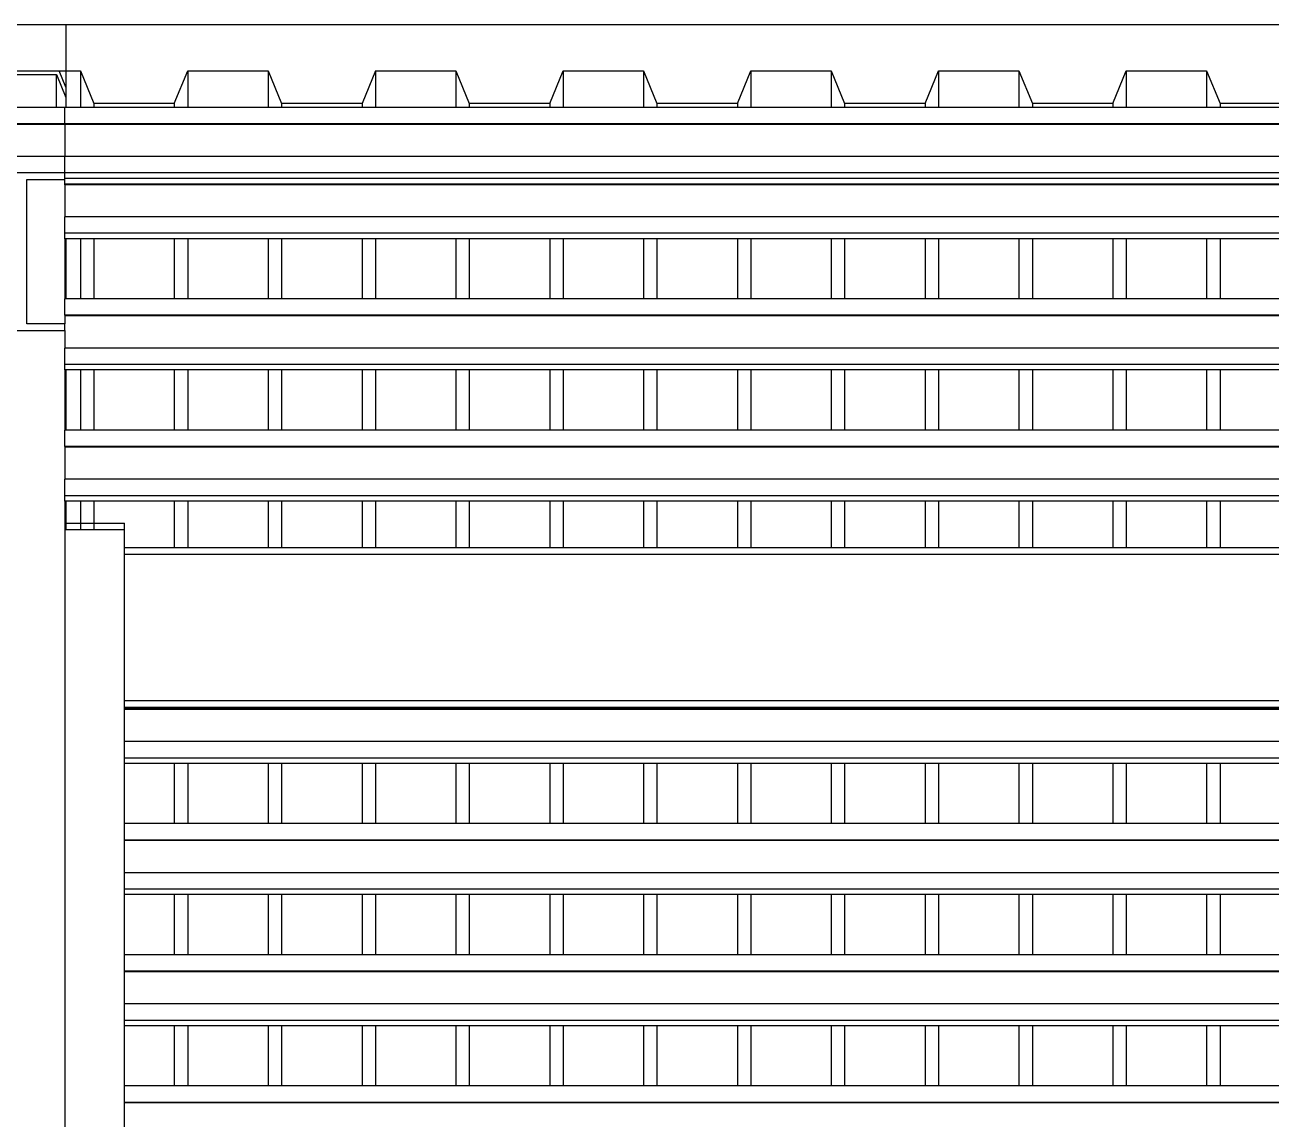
# Model space of a CAD drawing. Header units: metres. Extents: x -59 to 59, y -13 to 12.
# Drawn here: x 23.469 to 25.344, y 10.822 to 12.467 of the extents above; entities that cross this region are included whole.
import ezdxf

# ---------------------------------------------------------------- set-up
doc = ezdxf.new("R2010")
doc.units = ezdxf.units.M

msp = doc.modelspace()

# ---------------------------------------------------------------- linework, layer by layer
for p, q in [((23.5304, 12.467), (23.4111, 12.467)), ((23.5304, 12.467), (23.5304, 12.398)), ((26.5177, 12.467), (23.5304, 12.467)), ((23.4313, 12.398), (23.5203, 12.398)), ((23.5304, 12.3733), (23.5203, 12.398)), ((23.5203, 12.398), (23.5304, 12.398)), ((23.5304, 12.398), (23.5304, 12.3733)), ((23.5304, 12.398), (23.5524, 12.398)), ((23.5524, 12.398), (23.5725, 12.3487)), ((23.5524, 12.398), (23.5524, 12.343)), ((23.6936, 12.3487), (23.7137, 12.398)), ((23.7137, 12.398), (23.8348, 12.398)), ((23.7137, 12.398), (23.7137, 12.343)), ((23.8348, 12.398), (23.8549, 12.3487)), ((23.8348, 12.398), (23.8348, 12.343)), ((23.9961, 12.398), (23.976, 12.3487)), ((23.9961, 12.398), (23.9961, 12.343)), ((23.9961, 12.398), (24.1172, 12.398)), ((24.1172, 12.398), (24.1172, 12.343)), ((24.1172, 12.398), (24.1374, 12.3487)), ((24.2584, 12.3487), (24.2786, 12.398)), ((24.2786, 12.398), (24.2786, 12.343)), ((24.2786, 12.398), (24.3996, 12.398)), ((24.3996, 12.398), (24.3996, 12.343)), ((24.3996, 12.398), (24.4198, 12.3487)), ((24.5408, 12.3487), (24.561, 12.398)), ((24.561, 12.398), (24.561, 12.343)), ((24.561, 12.398), (24.682, 12.398)), ((24.682, 12.398), (24.682, 12.343)), ((24.682, 12.398), (24.7022, 12.3487)), ((24.8232, 12.3487), (24.8434, 12.398)), ((24.8434, 12.398), (24.8434, 12.343)), ((24.8434, 12.398), (24.9644, 12.398)), ((24.9644, 12.398), (24.9644, 12.343)), ((24.9644, 12.398), (24.9846, 12.3487)), ((25.1056, 12.3487), (25.1258, 12.398)), ((25.1258, 12.398), (25.1258, 12.343)), ((25.1258, 12.398), (25.2468, 12.398)), ((25.2468, 12.398), (25.2468, 12.343)), ((25.2468, 12.398), (25.267, 12.3487)), ((23.429, 12.3923), (23.5164, 12.3923)), ((23.5164, 12.343), (23.5164, 12.3923)), ((23.5164, 12.3923), (23.5304, 12.3581)), ((23.5304, 12.3733), (23.5304, 12.3581)), ((23.5304, 12.3581), (23.5304, 12.343)), ((23.5164, 12.343), (23.429, 12.343)), ((23.5288, 12.343), (23.5164, 12.343)), ((23.5288, 12.3184), (23.5288, 12.343)), ((23.5304, 12.343), (23.5288, 12.343)), ((23.5524, 12.343), (23.5304, 12.343)), ((23.5725, 12.343), (23.5524, 12.343)), ((23.6936, 12.3487), (23.5725, 12.3487)), ((23.5725, 12.3487), (23.5725, 12.343)), ((23.6936, 12.343), (23.5725, 12.343)), ((23.6936, 12.3487), (23.6936, 12.343)), ((23.7137, 12.343), (23.6936, 12.343)), ((23.8348, 12.343), (23.7137, 12.343)), ((23.8549, 12.343), (23.8348, 12.343)), ((23.976, 12.3487), (23.8549, 12.3487)), ((23.8549, 12.3487), (23.8549, 12.343)), ((23.976, 12.343), (23.8549, 12.343)), ((23.976, 12.3487), (23.976, 12.343)), ((23.9961, 12.343), (23.976, 12.343)), ((24.1172, 12.343), (23.9961, 12.343)), ((24.1374, 12.343), (24.1172, 12.343)), ((24.1374, 12.3487), (24.1374, 12.343)), ((24.2584, 12.3487), (24.1374, 12.3487)), ((24.2584, 12.343), (24.1374, 12.343)), ((24.2584, 12.3487), (24.2584, 12.343)), ((24.2786, 12.343), (24.2584, 12.343)), ((24.3996, 12.343), (24.2786, 12.343)), ((24.4198, 12.343), (24.3996, 12.343)), ((24.4198, 12.3487), (24.4198, 12.343)), ((24.5408, 12.3487), (24.4198, 12.3487)), ((24.5408, 12.343), (24.4198, 12.343)), ((24.5408, 12.3487), (24.5408, 12.343)), ((24.561, 12.343), (24.5408, 12.343)), ((24.682, 12.343), (24.561, 12.343)), ((24.7022, 12.343), (24.682, 12.343)), ((24.7022, 12.3487), (24.7022, 12.343)), ((24.8232, 12.3487), (24.7022, 12.3487)), ((24.8232, 12.343), (24.7022, 12.343)), ((24.8232, 12.3487), (24.8232, 12.343)), ((24.8434, 12.343), (24.8232, 12.343)), ((24.9644, 12.343), (24.8434, 12.343)), ((24.9846, 12.343), (24.9644, 12.343)), ((24.9846, 12.3487), (24.9846, 12.343)), ((25.1056, 12.3487), (24.9846, 12.3487)), ((25.1056, 12.343), (24.9846, 12.343)), ((25.1056, 12.3487), (25.1056, 12.343)), ((25.1258, 12.343), (25.1056, 12.343)), ((25.2468, 12.343), (25.1258, 12.343)), ((25.267, 12.343), (25.2468, 12.343)), ((25.267, 12.3487), (25.267, 12.343)), ((25.388, 12.3487), (25.267, 12.3487)), ((25.388, 12.343), (25.267, 12.343)), ((23.5288, 12.3184), (23.4088, 12.3184)), ((23.5288, 12.3175), (23.4088, 12.3175)), ((23.5288, 12.3184), (23.5288, 12.3175)), ((38.5288, 12.3184), (23.5288, 12.3184)), ((23.5288, 12.3175), (23.5288, 12.2691)), ((38.5288, 12.3175), (23.5288, 12.3175)), ((23.5288, 12.2691), (23.4088, 12.2691)), ((23.5288, 12.2444), (23.5288, 12.2691)), ((38.5288, 12.2691), (23.5288, 12.2691)), ((23.5288, 12.2444), (23.4088, 12.2444)), ((23.5288, 12.2362), (23.5288, 12.2444)), ((27.1588, 12.2444), (23.5288, 12.2444)), ((23.4719, 12.0173), (23.4719, 12.2347)), ((23.4719, 12.2347), (23.5288, 12.2347)), ((27.1588, 12.2362), (23.5288, 12.2362)), ((23.5288, 12.2347), (23.5288, 12.2362)), ((23.5288, 12.2277), (23.5288, 12.2347)), ((23.5288, 12.2268), (23.5288, 12.2277)), ((27.1588, 12.2277), (23.5288, 12.2277)), ((27.1588, 12.2268), (23.5288, 12.2268)), ((23.5288, 12.2268), (23.5288, 12.1783)), ((23.5288, 12.1537), (23.5288, 12.1783)), ((27.1588, 12.1783), (23.5288, 12.1783)), ((23.5288, 12.1455), (23.5288, 12.1537)), ((27.1588, 12.1537), (23.5288, 12.1537)), ((23.5304, 12.1455), (23.5288, 12.1455)), ((23.5288, 12.1455), (23.5288, 12.055)), ((23.5304, 12.1455), (23.5304, 12.055)), ((23.5524, 12.1455), (23.5304, 12.1455)), ((23.5524, 12.1455), (23.5524, 12.055)), ((23.5725, 12.1455), (23.5524, 12.1455)), ((23.5725, 12.1455), (23.5725, 12.055)), ((23.6936, 12.1455), (23.5725, 12.1455)), ((23.6936, 12.1455), (23.6936, 12.055)), ((23.7137, 12.1455), (23.6936, 12.1455)), ((23.7137, 12.1455), (23.7137, 12.055)), ((23.8348, 12.1455), (23.7137, 12.1455)), ((23.8348, 12.1455), (23.8348, 12.055)), ((23.8549, 12.1455), (23.8348, 12.1455)), ((23.8549, 12.1455), (23.8549, 12.055)), ((23.976, 12.1455), (23.8549, 12.1455)), ((23.976, 12.1455), (23.976, 12.055)), ((23.9961, 12.1455), (23.976, 12.1455)), ((23.9961, 12.1455), (23.9961, 12.055)), ((24.1172, 12.1455), (23.9961, 12.1455)), ((24.1172, 12.1455), (24.1172, 12.055)), ((24.1374, 12.1455), (24.1172, 12.1455)), ((24.1374, 12.1455), (24.1374, 12.055)), ((24.2584, 12.1455), (24.1374, 12.1455)), ((24.2584, 12.1455), (24.2584, 12.055)), ((24.2786, 12.1455), (24.2584, 12.1455)), ((24.2786, 12.1455), (24.2786, 12.055)), ((24.3996, 12.1455), (24.2786, 12.1455)), ((24.3996, 12.1455), (24.3996, 12.055)), ((24.4198, 12.1455), (24.3996, 12.1455)), ((24.4198, 12.1455), (24.4198, 12.055)), ((24.5408, 12.1455), (24.4198, 12.1455)), ((24.5408, 12.1455), (24.5408, 12.055)), ((24.561, 12.1455), (24.5408, 12.1455)), ((24.561, 12.1455), (24.561, 12.055)), ((24.682, 12.1455), (24.561, 12.1455)), ((24.682, 12.1455), (24.682, 12.055)), ((24.7022, 12.1455), (24.682, 12.1455)), ((24.7022, 12.1455), (24.7022, 12.055)), ((24.8232, 12.1455), (24.7022, 12.1455)), ((24.8232, 12.1455), (24.8232, 12.055)), ((24.8434, 12.1455), (24.8232, 12.1455)), ((24.8434, 12.1455), (24.8434, 12.055)), ((24.9644, 12.1455), (24.8434, 12.1455)), ((24.9644, 12.1455), (24.9644, 12.055)), ((24.9846, 12.1455), (24.9644, 12.1455)), ((24.9846, 12.1455), (24.9846, 12.055)), ((25.1056, 12.1455), (24.9846, 12.1455)), ((25.1056, 12.1455), (25.1056, 12.055)), ((25.1258, 12.1455), (25.1056, 12.1455)), ((25.1258, 12.1455), (25.1258, 12.055)), ((25.2468, 12.1455), (25.1258, 12.1455)), ((25.2468, 12.1455), (25.2468, 12.055)), ((25.267, 12.1455), (25.2468, 12.1455)), ((25.267, 12.1455), (25.267, 12.055)), ((25.388, 12.1455), (25.267, 12.1455)), ((23.5288, 12.0304), (23.5288, 12.055)), ((23.5304, 12.055), (23.5288, 12.055)), ((23.5524, 12.055), (23.5304, 12.055)), ((23.5725, 12.055), (23.5524, 12.055)), ((23.6936, 12.055), (23.5725, 12.055)), ((23.7137, 12.055), (23.6936, 12.055)), ((23.8348, 12.055), (23.7137, 12.055)), ((23.8549, 12.055), (23.8348, 12.055)), ((23.976, 12.055), (23.8549, 12.055)), ((23.9961, 12.055), (23.976, 12.055)), ((24.1172, 12.055), (23.9961, 12.055)), ((24.1374, 12.055), (24.1172, 12.055)), ((24.2584, 12.055), (24.1374, 12.055)), ((24.2786, 12.055), (24.2584, 12.055)), ((24.3996, 12.055), (24.2786, 12.055)), ((24.4198, 12.055), (24.3996, 12.055)), ((24.5408, 12.055), (24.4198, 12.055)), ((24.561, 12.055), (24.5408, 12.055)), ((24.682, 12.055), (24.561, 12.055)), ((24.7022, 12.055), (24.682, 12.055)), ((24.8232, 12.055), (24.7022, 12.055)), ((24.8434, 12.055), (24.8232, 12.055)), ((24.9644, 12.055), (24.8434, 12.055)), ((24.9846, 12.055), (24.9644, 12.055)), ((25.1056, 12.055), (24.9846, 12.055)), ((25.1258, 12.055), (25.1056, 12.055)), ((25.2468, 12.055), (25.1258, 12.055)), ((25.267, 12.055), (25.2468, 12.055)), ((25.388, 12.055), (25.267, 12.055)), ((27.1588, 12.0304), (23.5288, 12.0304)), ((23.5288, 12.0304), (23.5288, 12.0296)), ((27.1588, 12.0296), (23.5288, 12.0296)), ((23.5288, 12.0296), (23.5288, 12.0173)), ((23.4088, 12.0077), (23.5288, 12.0077)), ((23.5288, 12.0173), (23.4719, 12.0173)), ((23.5288, 12.0077), (23.5288, 12.0173)), ((23.5288, 12.0077), (23.5288, 11.9811)), ((23.5288, 11.9564), (23.5288, 11.9811)), ((27.1588, 11.9811), (23.5288, 11.9811)), ((23.5288, 11.9482), (23.5288, 11.9564)), ((27.1588, 11.9564), (23.5288, 11.9564)), ((23.5304, 11.9482), (23.5288, 11.9482)), ((23.5288, 11.9482), (23.5288, 11.8578)), ((23.5304, 11.9482), (23.5304, 11.8578)), ((23.5524, 11.9482), (23.5304, 11.9482)), ((23.5524, 11.9482), (23.5524, 11.8578)), ((23.5725, 11.9482), (23.5524, 11.9482)), ((23.5725, 11.9482), (23.5725, 11.8578)), ((23.6936, 11.9482), (23.5725, 11.9482)), ((23.6936, 11.9482), (23.6936, 11.8578)), ((23.7137, 11.9482), (23.6936, 11.9482)), ((23.7137, 11.9482), (23.7137, 11.8578)), ((23.8348, 11.9482), (23.7137, 11.9482)), ((23.8348, 11.9482), (23.8348, 11.8578)), ((23.8549, 11.9482), (23.8348, 11.9482)), ((23.8549, 11.9482), (23.8549, 11.8578)), ((23.976, 11.9482), (23.8549, 11.9482)), ((23.976, 11.9482), (23.976, 11.8578)), ((23.9961, 11.9482), (23.976, 11.9482)), ((23.9961, 11.9482), (23.9961, 11.8578)), ((24.1172, 11.9482), (23.9961, 11.9482)), ((24.1172, 11.9482), (24.1172, 11.8578)), ((24.1374, 11.9482), (24.1172, 11.9482)), ((24.1374, 11.9482), (24.1374, 11.8578)), ((24.2584, 11.9482), (24.1374, 11.9482)), ((24.2584, 11.9482), (24.2584, 11.8578)), ((24.2786, 11.9482), (24.2584, 11.9482)), ((24.2786, 11.9482), (24.2786, 11.8578)), ((24.3996, 11.9482), (24.2786, 11.9482)), ((24.3996, 11.9482), (24.3996, 11.8578)), ((24.4198, 11.9482), (24.3996, 11.9482)), ((24.4198, 11.9482), (24.4198, 11.8578)), ((24.5408, 11.9482), (24.4198, 11.9482)), ((24.5408, 11.9482), (24.5408, 11.8578)), ((24.561, 11.9482), (24.5408, 11.9482)), ((24.561, 11.9482), (24.561, 11.8578)), ((24.682, 11.9482), (24.561, 11.9482)), ((24.682, 11.9482), (24.682, 11.8578)), ((24.7022, 11.9482), (24.682, 11.9482)), ((24.7022, 11.9482), (24.7022, 11.8578)), ((24.8232, 11.9482), (24.7022, 11.9482)), ((24.8232, 11.9482), (24.8232, 11.8578)), ((24.8434, 11.9482), (24.8232, 11.9482)), ((24.8434, 11.9482), (24.8434, 11.8578)), ((24.9644, 11.9482), (24.8434, 11.9482)), ((24.9644, 11.9482), (24.9644, 11.8578)), ((24.9846, 11.9482), (24.9644, 11.9482)), ((24.9846, 11.9482), (24.9846, 11.8578)), ((25.1056, 11.9482), (24.9846, 11.9482)), ((25.1056, 11.9482), (25.1056, 11.8578)), ((25.1258, 11.9482), (25.1056, 11.9482)), ((25.1258, 11.9482), (25.1258, 11.8578)), ((25.2468, 11.9482), (25.1258, 11.9482)), ((25.2468, 11.9482), (25.2468, 11.8578)), ((25.267, 11.9482), (25.2468, 11.9482)), ((25.267, 11.9482), (25.267, 11.8578)), ((25.388, 11.9482), (25.267, 11.9482)), ((23.5288, 11.8331), (23.5288, 11.8578)), ((23.5304, 11.8578), (23.5288, 11.8578)), ((23.5524, 11.8578), (23.5304, 11.8578)), ((23.5725, 11.8578), (23.5524, 11.8578)), ((23.6936, 11.8578), (23.5725, 11.8578)), ((23.7137, 11.8578), (23.6936, 11.8578)), ((23.8348, 11.8578), (23.7137, 11.8578)), ((23.8549, 11.8578), (23.8348, 11.8578)), ((23.976, 11.8578), (23.8549, 11.8578)), ((23.9961, 11.8578), (23.976, 11.8578)), ((24.1172, 11.8578), (23.9961, 11.8578)), ((24.1374, 11.8578), (24.1172, 11.8578)), ((24.2584, 11.8578), (24.1374, 11.8578)), ((24.2786, 11.8578), (24.2584, 11.8578)), ((24.3996, 11.8578), (24.2786, 11.8578)), ((24.4198, 11.8578), (24.3996, 11.8578)), ((24.5408, 11.8578), (24.4198, 11.8578)), ((24.561, 11.8578), (24.5408, 11.8578)), ((24.682, 11.8578), (24.561, 11.8578)), ((24.7022, 11.8578), (24.682, 11.8578)), ((24.8232, 11.8578), (24.7022, 11.8578)), ((24.8434, 11.8578), (24.8232, 11.8578)), ((24.9644, 11.8578), (24.8434, 11.8578)), ((24.9846, 11.8578), (24.9644, 11.8578)), ((25.1056, 11.8578), (24.9846, 11.8578)), ((25.1258, 11.8578), (25.1056, 11.8578)), ((25.2468, 11.8578), (25.1258, 11.8578)), ((25.267, 11.8578), (25.2468, 11.8578)), ((25.388, 11.8578), (25.267, 11.8578)), ((27.1588, 11.8331), (23.5288, 11.8331)), ((23.5288, 11.8331), (23.5288, 11.8323)), ((27.1588, 11.8323), (23.5288, 11.8323)), ((23.5288, 11.8323), (23.5288, 11.7838)), ((23.5288, 11.7591), (23.5288, 11.7838)), ((27.1588, 11.7838), (23.5288, 11.7838)), ((23.5288, 11.7509), (23.5288, 11.7591)), ((27.1588, 11.7591), (23.5288, 11.7591)), ((23.5304, 11.7509), (23.5288, 11.7509)), ((23.5288, 11.7509), (23.5288, 11.7178)), ((23.5304, 11.7509), (23.5304, 11.7178)), ((23.5524, 11.7509), (23.5304, 11.7509)), ((23.5524, 11.7509), (23.5524, 11.7178)), ((23.5725, 11.7509), (23.5524, 11.7509)), ((23.5725, 11.7509), (23.5725, 11.7178)), ((23.6936, 11.7509), (23.5725, 11.7509)), ((23.6936, 11.7509), (23.6936, 11.6812)), ((23.7137, 11.7509), (23.6936, 11.7509)), ((23.7137, 11.7509), (23.7137, 11.6812)), ((23.8348, 11.7509), (23.7137, 11.7509)), ((23.8348, 11.7509), (23.8348, 11.6812)), ((23.8549, 11.7509), (23.8348, 11.7509)), ((23.8549, 11.7509), (23.8549, 11.6812)), ((23.976, 11.7509), (23.8549, 11.7509)), ((23.976, 11.7509), (23.976, 11.6812)), ((23.9961, 11.7509), (23.976, 11.7509)), ((23.9961, 11.7509), (23.9961, 11.6812)), ((24.1172, 11.7509), (23.9961, 11.7509)), ((24.1172, 11.7509), (24.1172, 11.6812)), ((24.1374, 11.7509), (24.1172, 11.7509)), ((24.1374, 11.7509), (24.1374, 11.6812)), ((24.2584, 11.7509), (24.1374, 11.7509)), ((24.2584, 11.7509), (24.2584, 11.6812)), ((24.2786, 11.7509), (24.2584, 11.7509)), ((24.2786, 11.7509), (24.2786, 11.6812)), ((24.3996, 11.7509), (24.2786, 11.7509)), ((24.3996, 11.7509), (24.3996, 11.6812)), ((24.4198, 11.7509), (24.3996, 11.7509)), ((24.4198, 11.7509), (24.4198, 11.6812)), ((24.5408, 11.7509), (24.4198, 11.7509)), ((24.5408, 11.7509), (24.5408, 11.6812)), ((24.561, 11.7509), (24.5408, 11.7509)), ((24.561, 11.7509), (24.561, 11.6812)), ((24.682, 11.7509), (24.561, 11.7509)), ((24.682, 11.7509), (24.682, 11.6812)), ((24.7022, 11.7509), (24.682, 11.7509)), ((24.7022, 11.7509), (24.7022, 11.6812)), ((24.8232, 11.7509), (24.7022, 11.7509)), ((24.8232, 11.7509), (24.8232, 11.6812)), ((24.8434, 11.7509), (24.8232, 11.7509)), ((24.8434, 11.7509), (24.8434, 11.6812)), ((24.9644, 11.7509), (24.8434, 11.7509)), ((24.9644, 11.7509), (24.9644, 11.6812)), ((24.9846, 11.7509), (24.9644, 11.7509)), ((24.9846, 11.7509), (24.9846, 11.6812)), ((25.1056, 11.7509), (24.9846, 11.7509)), ((25.1056, 11.7509), (25.1056, 11.6812)), ((25.1258, 11.7509), (25.1056, 11.7509)), ((25.1258, 11.7509), (25.1258, 11.6812)), ((25.2468, 11.7509), (25.1258, 11.7509)), ((25.2468, 11.7509), (25.2468, 11.6812)), ((25.267, 11.7509), (25.2468, 11.7509)), ((25.267, 11.7509), (25.267, 11.6812)), ((25.388, 11.7509), (25.267, 11.7509)), ((23.5288, 11.7178), (23.5304, 11.7178)), ((23.5288, 11.7178), (23.5288, 11.7079)), ((23.5304, 11.7079), (23.5288, 11.7079)), ((23.5288, 11.7079), (23.5288, 5.7693)), ((23.5304, 11.7178), (23.5304, 11.7079)), ((23.5304, 11.7178), (23.5524, 11.7178)), ((23.5524, 11.7079), (23.5304, 11.7079)), ((23.5524, 11.7178), (23.5524, 11.7079)), ((23.5524, 11.7178), (23.5725, 11.7178)), ((23.5725, 11.7079), (23.5524, 11.7079)), ((23.5725, 11.7178), (23.5725, 11.7079)), ((23.5725, 11.7178), (23.6188, 11.7178)), ((23.6188, 11.7079), (23.5725, 11.7079)), ((23.6188, 11.7079), (23.6188, 11.7178)), ((23.6188, 11.6812), (23.6188, 11.7079)), ((23.6188, 11.6714), (23.6188, 11.6812)), ((23.6188, 11.6812), (23.6936, 11.6812)), ((23.6188, 11.6714), (27.1588, 11.6714)), ((23.6188, 11.451), (23.6188, 11.6714)), ((23.6936, 11.6812), (23.7137, 11.6812)), ((23.7137, 11.6812), (23.8348, 11.6812)), ((23.8348, 11.6812), (23.8549, 11.6812)), ((23.8549, 11.6812), (23.976, 11.6812)), ((23.976, 11.6812), (23.9961, 11.6812)), ((23.9961, 11.6812), (24.1172, 11.6812)), ((24.1172, 11.6812), (24.1374, 11.6812)), ((24.1374, 11.6812), (24.2584, 11.6812)), ((24.2584, 11.6812), (24.2786, 11.6812)), ((24.2786, 11.6812), (24.3996, 11.6812)), ((24.3996, 11.6812), (24.4198, 11.6812)), ((24.4198, 11.6812), (24.5408, 11.6812)), ((24.5408, 11.6812), (24.561, 11.6812)), ((24.561, 11.6812), (24.682, 11.6812)), ((24.682, 11.6812), (24.7022, 11.6812)), ((24.7022, 11.6812), (24.8232, 11.6812)), ((24.8232, 11.6812), (24.8434, 11.6812)), ((24.8434, 11.6812), (24.9644, 11.6812)), ((24.9644, 11.6812), (24.9846, 11.6812)), ((24.9846, 11.6812), (25.1056, 11.6812)), ((25.1056, 11.6812), (25.1258, 11.6812)), ((25.1258, 11.6812), (25.2468, 11.6812)), ((25.2468, 11.6812), (25.267, 11.6812)), ((25.267, 11.6812), (25.388, 11.6812)), ((23.6188, 11.4412), (23.6188, 11.451)), ((23.6188, 11.451), (27.1588, 11.451)), ((23.6188, 11.4412), (27.1588, 11.4412)), ((23.6188, 11.4385), (23.6188, 11.4412)), ((27.1588, 11.4385), (23.6188, 11.4385)), ((23.6188, 11.4377), (23.6188, 11.4385)), ((27.1588, 11.4377), (23.6188, 11.4377)), ((23.6188, 11.3892), (23.6188, 11.4377)), ((27.1588, 11.3892), (23.6188, 11.3892)), ((23.6188, 11.3646), (23.6188, 11.3892)), ((27.1588, 11.3646), (23.6188, 11.3646)), ((23.6188, 11.3563), (23.6188, 11.3646)), ((23.6936, 11.3563), (23.6188, 11.3563)), ((23.6188, 11.2659), (23.6188, 11.3563)), ((23.6936, 11.3563), (23.6936, 11.2659)), ((23.7137, 11.3563), (23.6936, 11.3563)), ((23.7137, 11.3563), (23.7137, 11.2659)), ((23.8348, 11.3563), (23.7137, 11.3563)), ((23.8348, 11.3563), (23.8348, 11.2659)), ((23.8549, 11.3563), (23.8348, 11.3563)), ((23.8549, 11.3563), (23.8549, 11.2659)), ((23.976, 11.3563), (23.8549, 11.3563)), ((23.976, 11.3563), (23.976, 11.2659)), ((23.9961, 11.3563), (23.976, 11.3563)), ((23.9961, 11.3563), (23.9961, 11.2659)), ((24.1172, 11.3563), (23.9961, 11.3563)), ((24.1172, 11.3563), (24.1172, 11.2659)), ((24.1374, 11.3563), (24.1172, 11.3563)), ((24.1374, 11.3563), (24.1374, 11.2659)), ((24.2584, 11.3563), (24.1374, 11.3563)), ((24.2584, 11.3563), (24.2584, 11.2659)), ((24.2786, 11.3563), (24.2584, 11.3563)), ((24.2786, 11.3563), (24.2786, 11.2659)), ((24.3996, 11.3563), (24.2786, 11.3563)), ((24.3996, 11.3563), (24.3996, 11.2659)), ((24.4198, 11.3563), (24.3996, 11.3563)), ((24.4198, 11.3563), (24.4198, 11.2659)), ((24.5408, 11.3563), (24.4198, 11.3563)), ((24.5408, 11.3563), (24.5408, 11.2659)), ((24.561, 11.3563), (24.5408, 11.3563)), ((24.561, 11.3563), (24.561, 11.2659)), ((24.682, 11.3563), (24.561, 11.3563)), ((24.682, 11.3563), (24.682, 11.2659)), ((24.7022, 11.3563), (24.682, 11.3563)), ((24.7022, 11.3563), (24.7022, 11.2659)), ((24.8232, 11.3563), (24.7022, 11.3563)), ((24.8232, 11.3563), (24.8232, 11.2659)), ((24.8434, 11.3563), (24.8232, 11.3563)), ((24.8434, 11.3563), (24.8434, 11.2659)), ((24.9644, 11.3563), (24.8434, 11.3563)), ((24.9644, 11.3563), (24.9644, 11.2659)), ((24.9846, 11.3563), (24.9644, 11.3563)), ((24.9846, 11.3563), (24.9846, 11.2659)), ((25.1056, 11.3563), (24.9846, 11.3563)), ((25.1056, 11.3563), (25.1056, 11.2659)), ((25.1258, 11.3563), (25.1056, 11.3563)), ((25.1258, 11.3563), (25.1258, 11.2659)), ((25.2468, 11.3563), (25.1258, 11.3563)), ((25.2468, 11.3563), (25.2468, 11.2659)), ((25.267, 11.3563), (25.2468, 11.3563)), ((25.267, 11.3563), (25.267, 11.2659)), ((25.388, 11.3563), (25.267, 11.3563)), ((23.6936, 11.2659), (23.6188, 11.2659)), ((23.6188, 11.2413), (23.6188, 11.2659)), ((23.7137, 11.2659), (23.6936, 11.2659)), ((23.8348, 11.2659), (23.7137, 11.2659)), ((23.8549, 11.2659), (23.8348, 11.2659)), ((23.976, 11.2659), (23.8549, 11.2659)), ((23.9961, 11.2659), (23.976, 11.2659)), ((24.1172, 11.2659), (23.9961, 11.2659)), ((24.1374, 11.2659), (24.1172, 11.2659)), ((24.2584, 11.2659), (24.1374, 11.2659)), ((24.2786, 11.2659), (24.2584, 11.2659)), ((24.3996, 11.2659), (24.2786, 11.2659)), ((24.4198, 11.2659), (24.3996, 11.2659)), ((24.5408, 11.2659), (24.4198, 11.2659)), ((24.561, 11.2659), (24.5408, 11.2659)), ((24.682, 11.2659), (24.561, 11.2659)), ((24.7022, 11.2659), (24.682, 11.2659)), ((24.8232, 11.2659), (24.7022, 11.2659)), ((24.8434, 11.2659), (24.8232, 11.2659)), ((24.9644, 11.2659), (24.8434, 11.2659)), ((24.9846, 11.2659), (24.9644, 11.2659)), ((25.1056, 11.2659), (24.9846, 11.2659)), ((25.1258, 11.2659), (25.1056, 11.2659)), ((25.2468, 11.2659), (25.1258, 11.2659)), ((25.267, 11.2659), (25.2468, 11.2659)), ((25.388, 11.2659), (25.267, 11.2659)), ((27.1588, 11.2413), (23.6188, 11.2413)), ((23.6188, 11.2404), (23.6188, 11.2413)), ((27.1588, 11.2404), (23.6188, 11.2404)), ((23.6188, 11.1919), (23.6188, 11.2404)), ((27.1588, 11.1919), (23.6188, 11.1919)), ((23.6188, 11.1673), (23.6188, 11.1919)), ((27.1588, 11.1673), (23.6188, 11.1673)), ((23.6188, 11.1591), (23.6188, 11.1673)), ((23.6936, 11.1591), (23.6188, 11.1591)), ((23.6188, 11.0686), (23.6188, 11.1591)), ((23.6936, 11.1591), (23.6936, 11.0686)), ((23.7137, 11.1591), (23.6936, 11.1591)), ((23.7137, 11.1591), (23.7137, 11.0686)), ((23.8348, 11.1591), (23.7137, 11.1591)), ((23.8348, 11.1591), (23.8348, 11.0686)), ((23.8549, 11.1591), (23.8348, 11.1591)), ((23.8549, 11.1591), (23.8549, 11.0686)), ((23.976, 11.1591), (23.8549, 11.1591)), ((23.976, 11.1591), (23.976, 11.0686)), ((23.9961, 11.1591), (23.976, 11.1591)), ((23.9961, 11.1591), (23.9961, 11.0686)), ((24.1172, 11.1591), (23.9961, 11.1591)), ((24.1172, 11.1591), (24.1172, 11.0686)), ((24.1374, 11.1591), (24.1172, 11.1591)), ((24.1374, 11.1591), (24.1374, 11.0686)), ((24.2584, 11.1591), (24.1374, 11.1591)), ((24.2584, 11.1591), (24.2584, 11.0686)), ((24.2786, 11.1591), (24.2584, 11.1591)), ((24.2786, 11.1591), (24.2786, 11.0686)), ((24.3996, 11.1591), (24.2786, 11.1591)), ((24.3996, 11.1591), (24.3996, 11.0686)), ((24.4198, 11.1591), (24.3996, 11.1591)), ((24.4198, 11.1591), (24.4198, 11.0686)), ((24.5408, 11.1591), (24.4198, 11.1591)), ((24.5408, 11.1591), (24.5408, 11.0686)), ((24.561, 11.1591), (24.5408, 11.1591)), ((24.561, 11.1591), (24.561, 11.0686)), ((24.682, 11.1591), (24.561, 11.1591)), ((24.682, 11.1591), (24.682, 11.0686)), ((24.7022, 11.1591), (24.682, 11.1591)), ((24.7022, 11.1591), (24.7022, 11.0686)), ((24.8232, 11.1591), (24.7022, 11.1591)), ((24.8232, 11.1591), (24.8232, 11.0686)), ((24.8434, 11.1591), (24.8232, 11.1591)), ((24.8434, 11.1591), (24.8434, 11.0686)), ((24.9644, 11.1591), (24.8434, 11.1591)), ((24.9644, 11.1591), (24.9644, 11.0686)), ((24.9846, 11.1591), (24.9644, 11.1591)), ((24.9846, 11.1591), (24.9846, 11.0686)), ((25.1056, 11.1591), (24.9846, 11.1591)), ((25.1056, 11.1591), (25.1056, 11.0686)), ((25.1258, 11.1591), (25.1056, 11.1591)), ((25.1258, 11.1591), (25.1258, 11.0686)), ((25.2468, 11.1591), (25.1258, 11.1591)), ((25.2468, 11.1591), (25.2468, 11.0686)), ((25.267, 11.1591), (25.2468, 11.1591)), ((25.267, 11.1591), (25.267, 11.0686)), ((25.388, 11.1591), (25.267, 11.1591)), ((23.6936, 11.0686), (23.6188, 11.0686)), ((23.6188, 11.044), (23.6188, 11.0686)), ((23.7137, 11.0686), (23.6936, 11.0686)), ((23.8348, 11.0686), (23.7137, 11.0686)), ((23.8549, 11.0686), (23.8348, 11.0686)), ((23.976, 11.0686), (23.8549, 11.0686)), ((23.9961, 11.0686), (23.976, 11.0686)), ((24.1172, 11.0686), (23.9961, 11.0686)), ((24.1374, 11.0686), (24.1172, 11.0686)), ((24.2584, 11.0686), (24.1374, 11.0686)), ((24.2786, 11.0686), (24.2584, 11.0686)), ((24.3996, 11.0686), (24.2786, 11.0686)), ((24.4198, 11.0686), (24.3996, 11.0686)), ((24.5408, 11.0686), (24.4198, 11.0686)), ((24.561, 11.0686), (24.5408, 11.0686)), ((24.682, 11.0686), (24.561, 11.0686)), ((24.7022, 11.0686), (24.682, 11.0686)), ((24.8232, 11.0686), (24.7022, 11.0686)), ((24.8434, 11.0686), (24.8232, 11.0686)), ((24.9644, 11.0686), (24.8434, 11.0686)), ((24.9846, 11.0686), (24.9644, 11.0686)), ((25.1056, 11.0686), (24.9846, 11.0686)), ((25.1258, 11.0686), (25.1056, 11.0686)), ((25.2468, 11.0686), (25.1258, 11.0686)), ((25.267, 11.0686), (25.2468, 11.0686)), ((25.388, 11.0686), (25.267, 11.0686)), ((27.1588, 11.044), (23.6188, 11.044)), ((23.6188, 11.0432), (23.6188, 11.044)), ((27.1588, 11.0432), (23.6188, 11.0432)), ((23.6188, 10.9947), (23.6188, 11.0432)), ((27.1588, 10.9947), (23.6188, 10.9947)), ((23.6188, 10.97), (23.6188, 10.9947)), ((27.1588, 10.97), (23.6188, 10.97)), ((23.6188, 10.9618), (23.6188, 10.97)), ((23.6936, 10.9618), (23.6188, 10.9618)), ((23.6188, 10.8714), (23.6188, 10.9618)), ((23.6936, 10.9618), (23.6936, 10.8714)), ((23.7137, 10.9618), (23.6936, 10.9618)), ((23.7137, 10.9618), (23.7137, 10.8714)), ((23.8348, 10.9618), (23.7137, 10.9618)), ((23.8348, 10.9618), (23.8348, 10.8714)), ((23.8549, 10.9618), (23.8348, 10.9618)), ((23.8549, 10.9618), (23.8549, 10.8714)), ((23.976, 10.9618), (23.8549, 10.9618)), ((23.976, 10.9618), (23.976, 10.8714)), ((23.9961, 10.9618), (23.976, 10.9618)), ((23.9961, 10.9618), (23.9961, 10.8714)), ((24.1172, 10.9618), (23.9961, 10.9618)), ((24.1172, 10.9618), (24.1172, 10.8714)), ((24.1374, 10.9618), (24.1172, 10.9618)), ((24.1374, 10.9618), (24.1374, 10.8714)), ((24.2584, 10.9618), (24.1374, 10.9618)), ((24.2584, 10.9618), (24.2584, 10.8714)), ((24.2786, 10.9618), (24.2584, 10.9618)), ((24.2786, 10.9618), (24.2786, 10.8714)), ((24.3996, 10.9618), (24.2786, 10.9618)), ((24.3996, 10.9618), (24.3996, 10.8714)), ((24.4198, 10.9618), (24.3996, 10.9618)), ((24.4198, 10.9618), (24.4198, 10.8714)), ((24.5408, 10.9618), (24.4198, 10.9618)), ((24.5408, 10.9618), (24.5408, 10.8714)), ((24.561, 10.9618), (24.5408, 10.9618)), ((24.561, 10.9618), (24.561, 10.8714)), ((24.682, 10.9618), (24.561, 10.9618)), ((24.682, 10.9618), (24.682, 10.8714)), ((24.7022, 10.9618), (24.682, 10.9618)), ((24.7022, 10.9618), (24.7022, 10.8714)), ((24.8232, 10.9618), (24.7022, 10.9618)), ((24.8232, 10.9618), (24.8232, 10.8714)), ((24.8434, 10.9618), (24.8232, 10.9618)), ((24.8434, 10.9618), (24.8434, 10.8714)), ((24.9644, 10.9618), (24.8434, 10.9618)), ((24.9644, 10.9618), (24.9644, 10.8714)), ((24.9846, 10.9618), (24.9644, 10.9618)), ((24.9846, 10.9618), (24.9846, 10.8714)), ((25.1056, 10.9618), (24.9846, 10.9618)), ((25.1056, 10.9618), (25.1056, 10.8714)), ((25.1258, 10.9618), (25.1056, 10.9618)), ((25.1258, 10.9618), (25.1258, 10.8714)), ((25.2468, 10.9618), (25.1258, 10.9618)), ((25.2468, 10.9618), (25.2468, 10.8714)), ((25.267, 10.9618), (25.2468, 10.9618)), ((25.267, 10.9618), (25.267, 10.8714)), ((25.388, 10.9618), (25.267, 10.9618)), ((23.6936, 10.8714), (23.6188, 10.8714)), ((23.6188, 10.8467), (23.6188, 10.8714)), ((23.7137, 10.8714), (23.6936, 10.8714)), ((23.8348, 10.8714), (23.7137, 10.8714)), ((23.8549, 10.8714), (23.8348, 10.8714)), ((23.976, 10.8714), (23.8549, 10.8714)), ((23.9961, 10.8714), (23.976, 10.8714)), ((24.1172, 10.8714), (23.9961, 10.8714)), ((24.1374, 10.8714), (24.1172, 10.8714)), ((24.2584, 10.8714), (24.1374, 10.8714)), ((24.2786, 10.8714), (24.2584, 10.8714)), ((24.3996, 10.8714), (24.2786, 10.8714)), ((24.4198, 10.8714), (24.3996, 10.8714)), ((24.5408, 10.8714), (24.4198, 10.8714)), ((24.561, 10.8714), (24.5408, 10.8714)), ((24.682, 10.8714), (24.561, 10.8714)), ((24.7022, 10.8714), (24.682, 10.8714)), ((24.8232, 10.8714), (24.7022, 10.8714)), ((24.8434, 10.8714), (24.8232, 10.8714)), ((24.9644, 10.8714), (24.8434, 10.8714)), ((24.9846, 10.8714), (24.9644, 10.8714)), ((25.1056, 10.8714), (24.9846, 10.8714)), ((25.1258, 10.8714), (25.1056, 10.8714)), ((25.2468, 10.8714), (25.1258, 10.8714)), ((25.267, 10.8714), (25.2468, 10.8714)), ((25.388, 10.8714), (25.267, 10.8714)), ((27.1588, 10.8467), (23.6188, 10.8467)), ((23.6188, 10.8459), (23.6188, 10.8467)), ((27.1588, 10.8459), (23.6188, 10.8459)), ((23.6188, 10.7974), (23.6188, 10.8459))]:
    msp.add_line(p, q)

doc.saveas('drawing.dxf')
